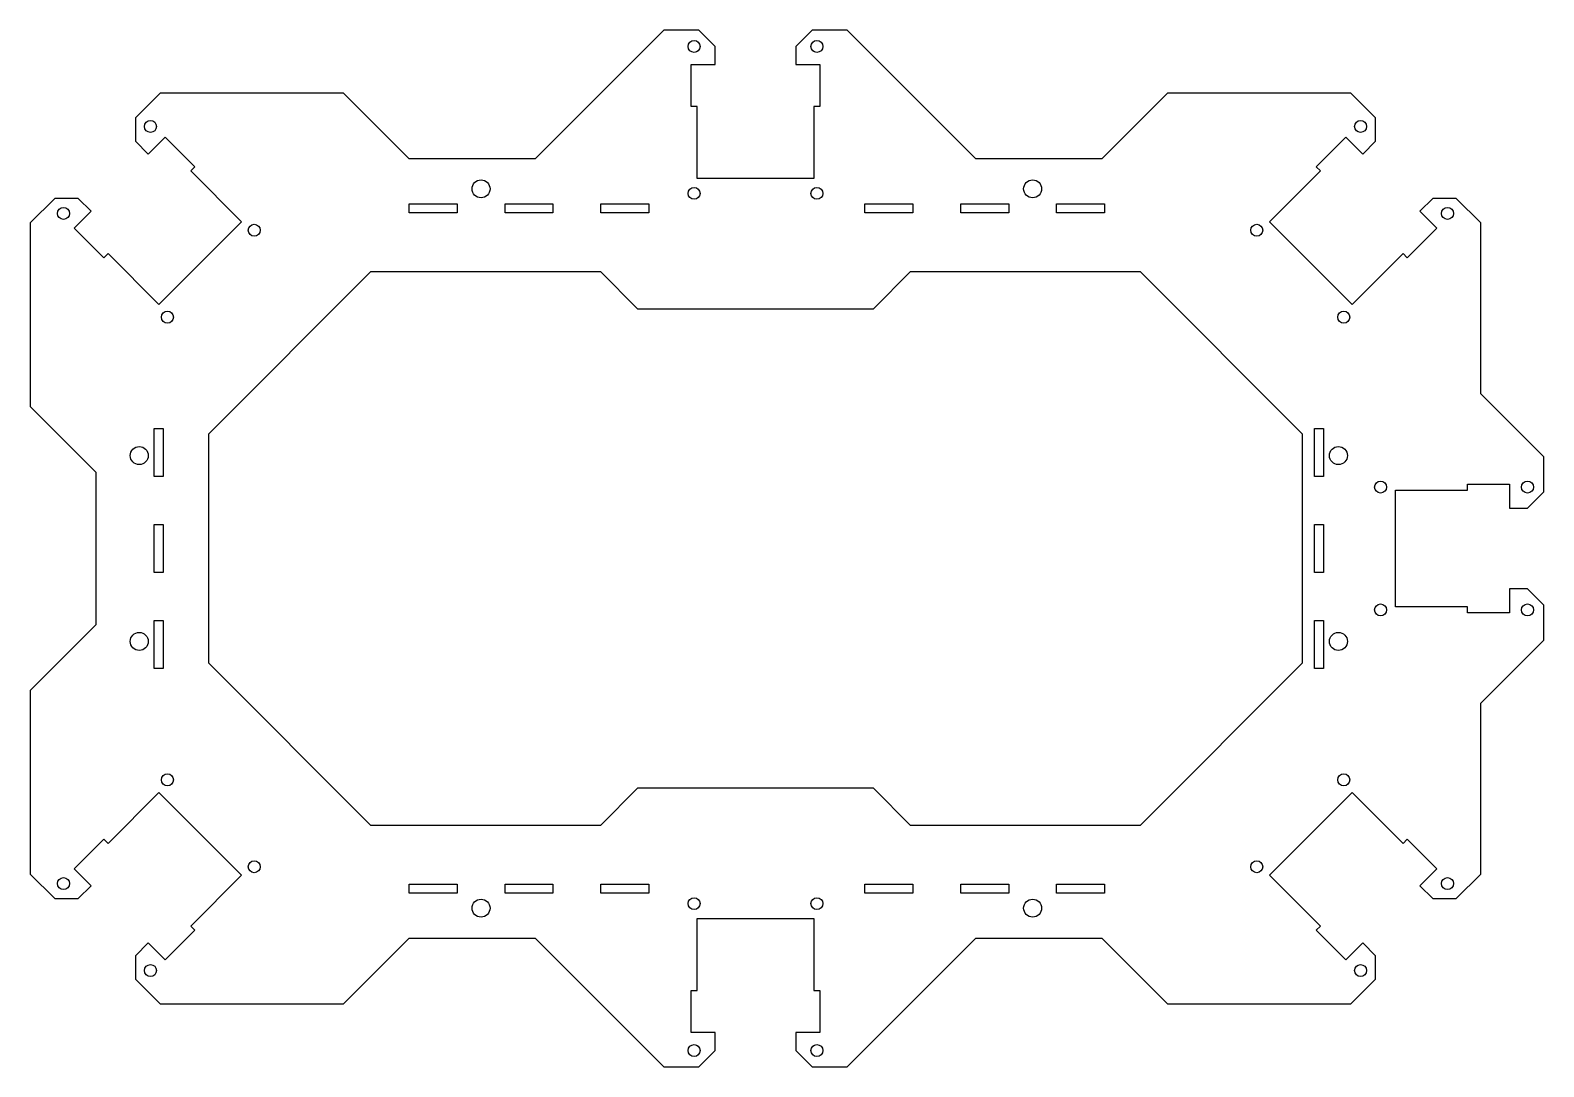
# Model space of a CAD drawing. Header units: millimetres. Extents: x -121 to 131, y -86 to 86.
import ezdxf

# ---------------------------------------------------------------- set-up
doc = ezdxf.new("R2010")
doc.units = ezdxf.units.MM

msp = doc.modelspace()

# ---------------------------------------------------------------- linework, layer by layer
for p, q in [((-15.31, 86.46), (-36.76, 65)), ((-9.46, 86.46), (-15.31, 86.46)), ((-6.75, 83.75), (-9.46, 86.46)), ((9.46, 86.46), (6.75, 83.75)), ((15.31, 86.46), (9.46, 86.46)), ((36.76, 65), (15.31, 86.46)), ((-6.75, 80.75), (-6.75, 83.75)), ((6.75, 83.75), (6.75, 80.75)), ((-10.75, 80.75), (-6.75, 80.75)), ((-10.75, 73.75), (-10.75, 80.75)), ((6.75, 80.75), (10.75, 80.75)), ((10.75, 80.75), (10.75, 73.75)), ((-99.31, 75.96), (-103.39, 71.87)), ((-68.69, 75.96), (-99.31, 75.96)), ((-57.74, 65), (-68.69, 75.96)), ((68.69, 75.96), (57.74, 65)), ((99.31, 75.96), (68.69, 75.96)), ((103.39, 71.87), (99.31, 75.96)), ((-9.75, 73.75), (-10.75, 73.75)), ((-9.75, 61.75), (-9.75, 73.75)), ((9.75, 73.75), (9.75, 61.75)), ((10.75, 73.75), (9.75, 73.75)), ((-103.39, 71.87), (-103.39, 67.94)), ((103.39, 67.94), (103.39, 71.87)), ((-101.27, 65.81), (-98.44, 68.64)), ((-98.44, 68.64), (-93.49, 63.69)), ((93.49, 63.69), (98.44, 68.64)), ((98.44, 68.64), (101.27, 65.81)), ((-103.39, 67.94), (-101.27, 65.81)), ((101.27, 65.81), (103.39, 67.94)), ((-93.49, 63.69), (-94.2, 62.99)), ((-36.76, 65), (-57.74, 65)), ((57.74, 65), (36.76, 65)), ((94.2, 62.99), (93.49, 63.69)), ((-94.2, 62.99), (-85.71, 54.5)), ((9.75, 61.75), (-9.75, 61.75)), ((85.71, 54.5), (94.2, 62.99)), ((-116.87, 58.39), (-120.96, 54.31)), ((-112.94, 58.39), (-116.87, 58.39)), ((-110.81, 56.27), (-112.94, 58.39)), ((112.94, 58.39), (110.81, 56.27)), ((116.87, 58.39), (112.94, 58.39)), ((120.96, 54.31), (116.87, 58.39)), ((-113.64, 53.44), (-110.81, 56.27)), ((-57.78, 56), (-57.78, 57.5)), ((-57.78, 57.5), (-49.78, 57.5)), ((-49.78, 56), (-57.78, 56)), ((-49.78, 57.5), (-49.78, 56)), ((-41.78, 56), (-41.78, 57.5)), ((-41.78, 57.5), (-33.78, 57.5)), ((-33.78, 56), (-41.78, 56)), ((-33.78, 57.5), (-33.78, 56)), ((-25.78, 56), (-25.78, 57.5)), ((-25.78, 57.5), (-17.78, 57.5)), ((-17.78, 56), (-25.78, 56)), ((-17.78, 57.5), (-17.78, 56)), ((18.22, 56), (18.22, 57.5)), ((18.22, 57.5), (26.22, 57.5)), ((26.22, 56), (18.22, 56)), ((26.22, 57.5), (26.22, 56)), ((34.22, 56), (34.22, 57.5)), ((34.22, 57.5), (42.22, 57.5)), ((42.22, 56), (34.22, 56)), ((42.22, 57.5), (42.22, 56)), ((50.22, 56), (50.22, 57.5)), ((50.22, 57.5), (58.22, 57.5)), ((58.22, 56), (50.22, 56)), ((58.22, 57.5), (58.22, 56)), ((110.81, 56.27), (113.64, 53.44)), ((-120.96, 54.31), (-120.96, 23.69)), ((-108.69, 48.49), (-113.64, 53.44)), ((-85.71, 54.5), (-99.5, 40.71)), ((99.5, 40.71), (85.71, 54.5)), ((113.64, 53.44), (108.69, 48.49)), ((120.96, 25.81), (120.96, 54.31)), ((-107.99, 49.2), (-108.69, 48.49)), ((-99.5, 40.71), (-107.99, 49.2)), ((107.99, 49.2), (99.5, 40.71)), ((108.69, 48.49), (107.99, 49.2)), ((-91.19, 19.13), (-64.13, 46.19)), ((-64.13, 46.19), (-25.87, 46.19)), ((-25.87, 46.19), (-19.67, 40)), ((19.67, 40), (25.87, 46.19)), ((25.87, 46.19), (64.13, 46.19)), ((64.13, 46.19), (91.19, 19.13)), ((-19.67, 40), (19.67, 40)), ((131.46, 15.31), (120.96, 25.81)), ((-120.96, 23.69), (-110, 12.74)), ((-100.28, 12), (-100.28, 20)), ((-100.28, 20), (-98.78, 20)), ((-98.78, 20), (-98.78, 12)), ((-91.19, -19.13), (-91.19, 19.13)), ((91.19, 19.13), (91.19, -19.13)), ((93.22, 12), (93.22, 20)), ((93.22, 20), (94.72, 20)), ((94.72, 20), (94.72, 12)), ((131.46, 9.46), (131.46, 15.31)), ((-110, 12.74), (-110, -12.74)), ((-98.78, 12), (-100.28, 12)), ((94.72, 12), (93.22, 12)), ((118.75, 10.75), (125.75, 10.75)), ((118.75, 9.75), (118.75, 10.75)), ((125.75, 10.75), (125.75, 6.75)), ((106.75, 9.75), (118.75, 9.75)), ((106.75, -9.75), (106.75, 9.75)), ((128.75, 6.75), (131.46, 9.46)), ((125.75, 6.75), (128.75, 6.75)), ((-100.28, -4), (-100.28, 4)), ((-100.28, 4), (-98.78, 4)), ((-98.78, 4), (-98.78, -4)), ((93.22, -4), (93.22, 4)), ((93.22, 4), (94.72, 4)), ((94.72, 4), (94.72, -4)), ((-98.78, -4), (-100.28, -4)), ((94.72, -4), (93.22, -4)), ((128.75, -6.75), (125.75, -6.75)), ((125.75, -6.75), (125.75, -10.75)), ((131.46, -9.46), (128.75, -6.75)), ((118.75, -9.75), (106.75, -9.75)), ((118.75, -10.75), (118.75, -9.75)), ((131.46, -15.31), (131.46, -9.46)), ((-100.28, -20), (-100.28, -12)), ((-100.28, -12), (-98.78, -12)), ((-98.78, -12), (-98.78, -20)), ((93.22, -20), (93.22, -12)), ((93.22, -12), (94.72, -12)), ((94.72, -12), (94.72, -20)), ((125.75, -10.75), (118.75, -10.75)), ((-110, -12.74), (-120.96, -23.69)), ((120.96, -25.81), (131.46, -15.31)), ((-98.78, -20), (-100.28, -20)), ((-64.13, -46.19), (-91.19, -19.13)), ((91.19, -19.13), (64.13, -46.19)), ((94.72, -20), (93.22, -20)), ((-120.96, -23.69), (-120.96, -54.31)), ((120.96, -54.31), (120.96, -25.81)), ((-19.67, -40), (-25.87, -46.19)), ((19.67, -40), (-19.67, -40)), ((25.87, -46.19), (19.67, -40)), ((-107.99, -49.2), (-99.5, -40.71)), ((-99.5, -40.71), (-85.71, -54.5)), ((85.71, -54.5), (99.5, -40.71)), ((99.5, -40.71), (107.99, -49.2)), ((-25.87, -46.19), (-64.13, -46.19)), ((64.13, -46.19), (25.87, -46.19)), ((-113.64, -53.44), (-108.69, -48.49)), ((-108.69, -48.49), (-107.99, -49.2)), ((107.99, -49.2), (108.69, -48.49)), ((108.69, -48.49), (113.64, -53.44)), ((-120.96, -54.31), (-116.87, -58.39)), ((-110.81, -56.27), (-113.64, -53.44)), ((-85.71, -54.5), (-94.2, -62.99)), ((94.2, -62.99), (85.71, -54.5)), ((113.64, -53.44), (110.81, -56.27)), ((116.87, -58.39), (120.96, -54.31)), ((-112.94, -58.39), (-110.81, -56.27)), ((-57.78, -57.5), (-57.78, -56)), ((-57.78, -56), (-49.78, -56)), ((-49.78, -57.5), (-57.78, -57.5)), ((-49.78, -56), (-49.78, -57.5)), ((-41.78, -57.5), (-41.78, -56)), ((-41.78, -56), (-33.78, -56)), ((-33.78, -57.5), (-41.78, -57.5)), ((-33.78, -56), (-33.78, -57.5)), ((-25.78, -57.5), (-25.78, -56)), ((-25.78, -56), (-17.78, -56)), ((-17.78, -57.5), (-25.78, -57.5)), ((-17.78, -56), (-17.78, -57.5)), ((18.22, -57.5), (18.22, -56)), ((18.22, -56), (26.22, -56)), ((26.22, -57.5), (18.22, -57.5)), ((26.22, -56), (26.22, -57.5)), ((34.22, -57.5), (34.22, -56)), ((34.22, -56), (42.22, -56)), ((42.22, -57.5), (34.22, -57.5)), ((42.22, -56), (42.22, -57.5)), ((50.22, -57.5), (50.22, -56)), ((50.22, -56), (58.22, -56)), ((58.22, -57.5), (50.22, -57.5)), ((58.22, -56), (58.22, -57.5)), ((110.81, -56.27), (112.94, -58.39)), ((-116.87, -58.39), (-112.94, -58.39)), ((112.94, -58.39), (116.87, -58.39)), ((-94.2, -62.99), (-93.49, -63.69)), ((-9.75, -73.75), (-9.75, -61.75)), ((-9.75, -61.75), (9.75, -61.75)), ((9.75, -61.75), (9.75, -73.75)), ((93.49, -63.69), (94.2, -62.99)), ((-93.49, -63.69), (-98.44, -68.64)), ((-68.69, -75.96), (-57.74, -65)), ((-57.74, -65), (-36.76, -65)), ((-36.76, -65), (-15.31, -86.46)), ((15.31, -86.46), (36.76, -65)), ((36.76, -65), (57.74, -65)), ((57.74, -65), (68.69, -75.96)), ((98.44, -68.64), (93.49, -63.69)), ((-101.27, -65.81), (-103.39, -67.94)), ((-103.39, -67.94), (-103.39, -71.87)), ((-98.44, -68.64), (-101.27, -65.81)), ((101.27, -65.81), (98.44, -68.64)), ((103.39, -67.94), (101.27, -65.81)), ((103.39, -71.87), (103.39, -67.94)), ((-103.39, -71.87), (-99.31, -75.96)), ((99.31, -75.96), (103.39, -71.87)), ((-10.75, -80.75), (-10.75, -73.75)), ((-10.75, -73.75), (-9.75, -73.75)), ((9.75, -73.75), (10.75, -73.75)), ((10.75, -73.75), (10.75, -80.75)), ((-99.31, -75.96), (-68.69, -75.96)), ((68.69, -75.96), (99.31, -75.96)), ((-6.75, -80.75), (-10.75, -80.75)), ((-6.75, -83.75), (-6.75, -80.75)), ((10.75, -80.75), (6.75, -80.75)), ((6.75, -80.75), (6.75, -83.75)), ((-9.46, -86.46), (-6.75, -83.75)), ((6.75, -83.75), (9.46, -86.46)), ((-15.31, -86.46), (-9.46, -86.46)), ((9.46, -86.46), (15.31, -86.46))]:
    msp.add_line(p, q)
for centre, radius in [((-10.25, 83.75), 1), ((10.25, 83.75), 1), ((-100.91, 70.41), 1), ((100.91, 70.41), 1), ((-45.78, 60), 1.5), ((46.22, 60), 1.5), ((-10.25, 59.25), 1), ((10.25, 59.25), 1), ((-115.41, 55.91), 1), ((115.41, 55.91), 1), ((-83.59, 53.09), 1), ((83.59, 53.09), 1), ((-98.09, 38.59), 1), ((98.09, 38.59), 1), ((-102.78, 15.5), 1.5), ((97.22, 15.5), 1.5), ((104.25, 10.25), 1), ((128.75, 10.25), 1), ((104.25, -10.25), 1), ((128.75, -10.25), 1), ((-102.78, -15.5), 1.5), ((97.22, -15.5), 1.5), ((-98.09, -38.59), 1), ((98.09, -38.59), 1), ((-83.59, -53.09), 1), ((83.59, -53.09), 1), ((-115.41, -55.91), 1), ((115.41, -55.91), 1), ((-45.78, -60), 1.5), ((-10.25, -59.25), 1), ((10.25, -59.25), 1), ((46.22, -60), 1.5), ((-100.91, -70.41), 1), ((100.91, -70.41), 1), ((-10.25, -83.75), 1), ((10.25, -83.75), 1)]:
    msp.add_circle(centre, radius)

doc.saveas('drawing.dxf')
